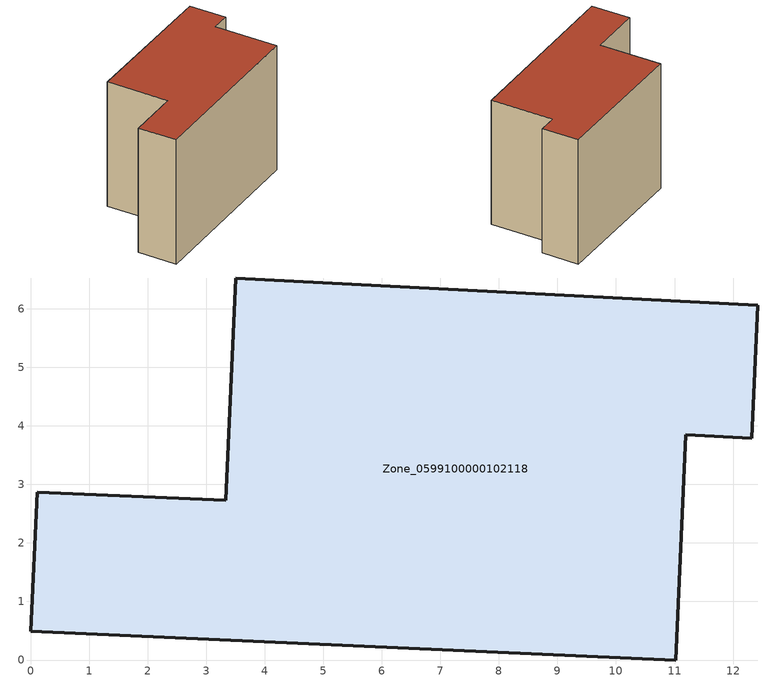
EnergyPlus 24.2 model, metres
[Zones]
Zone_0599100000102118
 floor ground (C_G): 3.33,2.73 3.5,6.53 12.42,6.06 12.32,3.79 11.19,3.85 11.02,0 0,0.49 0.11,2.87 z1.06
 wall outside (C_F): 12.32,3.79 12.42,6.06 3.5,6.53 3.33,2.73 0.11,2.87 0,0.49 11.02,0 11.19,3.85 12.32,3.79 z1.06:9.12
 roof outside (C_R): 0.11,2.87 0,0.49 11.02,0 11.19,3.85 12.32,3.79 12.42,6.06 3.5,6.53 3.33,2.73 z9.12
[BUILDING]
Pand.0599100000102118: North Axis=0; Terrain=City; Loads Convergence Tolerance Value=0.04; Temperature Convergence Tolerance Value=0.4; Solar Distribution=FullExterior; Maximum Number of Warmup Days=25; Minimum Number of Warmup Days=1
[Site:Location]
Rotterdam.The.Hague.AP_ZH_NLD Design_Conditions: Latitude=51.96; Longitude=4.45; Time Zone=1; Elevation=-4.5
[SITE:GROUNDTEMPERATURE:BUILDINGSURFACE]
18, 18, 18, 18, 18, 18, 18, 18, 18, 18, 18, 18
[MATERIAL] Thermal Absorptance=0.9; Solar Absorptance=0.7; Visible Absorptance=0.7
Name | Roughness | Thickness | Conductivity | Density | Specific Heat
G.TC.1975-1991 | MediumSmooth | 0.15 | 0.288461 | 540 | 1210
F.TC.1975-1991 | Rough | 0.3 | 0.230769 | 1920 | 840
R.TC.1975-1991 | MediumRough | 0.2 | 0.153846 | 1500 | 1000
[CONSTRUCTION]
C_G: G.TC.1975-1991
C_F: F.TC.1975-1991
C_R: R.TC.1975-1991
[ZONE]
Zone_0599100000102118: Type=1; Multiplier=1; Ceiling Height=Autocalculate; Volume=Autocalculate; Floor Area=autocalculate; Part of Total Floor Area=Yes
[ZONEINFILTRATION:DESIGNFLOWRATE]
Infil_Zone_0599100000102118: Zone or ZoneList or Space or SpaceList=Zone_0599100000102118; Schedule=AlwaysOn; Design Flow Rate Calculation Method=Flow/Area; Flow Rate per Floor Area=0.003; Constant Term Coefficient=1; Temperature Term Coefficient=0; Velocity Term Coefficient=0; Velocity Squared Term Coefficient=0
[HVACTEMPLATE:ZONE:IDEALLOADSAIRSYSTEM]
Zone_0599100000102118: Maximum Heating Supply Air Temperature=50; Minimum Cooling Supply Air Temperature=13; Maximum Heating Supply Air Humidity Ratio=0.0156; Minimum Cooling Supply Air Humidity Ratio=0.0077; Heating Limit=NoLimit; Cooling Limit=NoLimit; Dehumidification Control Type=ConstantSensibleHeatRatio; Cooling Sensible Heat Ratio=0.7; Dehumidification Setpoint=60; Humidification Control Type=None; Humidification Setpoint=30; Outdoor Air Method=None; Outdoor Air Flow Rate per Person=0.00944; Outdoor Air Flow Rate per Zone Floor Area=0; Outdoor Air Flow Rate per Zone=0; Demand Controlled Ventilation Type=None; Outdoor Air Economizer Type=NoEconomizer; Heat Recovery Type=None; Sensible Heat Recovery Effectiveness=0.7; Latent Heat Recovery Effectiveness=0.65
[ZONECONTROL:THERMOSTAT]
ThermostatControl_Zone_0599100000102118: Zone or ZoneList=Zone_0599100000102118; Control Type Schedule=DualSetpointControlType; Control 1=Thermostat_Zone_0599100000102118; Temperature Difference Between Cutout And Setpoint=0
[THERMOSTATSETPOINT:DUALSETPOINT]
Thermostat_Zone_0599100000102118: Heating Setpoint Temperature Schedule=HeatingSetpoint_Zone_0599100000102118; Cooling Setpoint Temperature Schedule=CoolingSetpoint_Zone_0599100000102118
[SCHEDULE:COMPACT]
HeatingSetpoint_Zone_0599100000102118: Through: 12/31, For: AllDays, Until: 24:00, 21
CoolingSetpoint_Zone_0599100000102118: Through: 12/31, For: AllDays, Until: 24:00, 24
DualSetpointControlType: Through: 12/31, For: AllDays, Until: 24:00, 4
AlwaysOn: Through: 12/31, For: AllDays, Until: 24:00, 1
